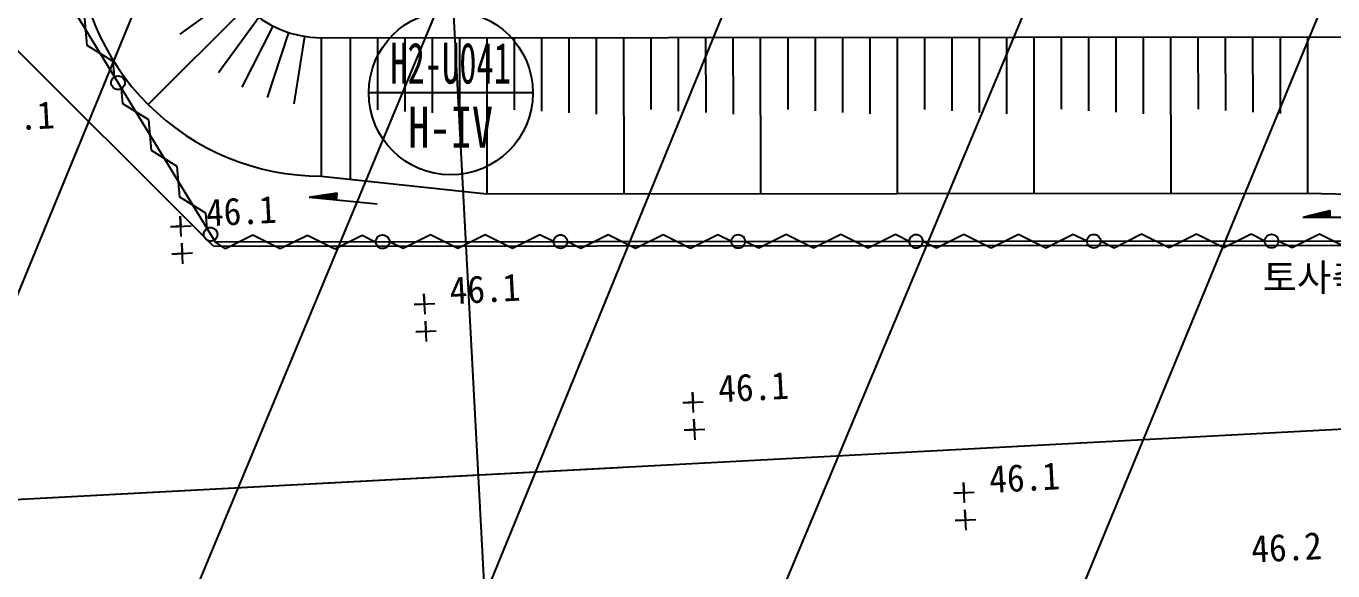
# Model space of a CAD drawing. Header units: millimetres. Extents: x 5094 to 5890, y 1103 to 1810.
# Drawn here: x 5387.1 to 5482.6, y 1418 to 1457.8 of the extents above; entities that cross this region are included whole.
import ezdxf
from ezdxf.enums import TextEntityAlignment as Align
from ezdxf.xclip import XClip

# ---------------------------------------------------------------- set-up
doc = ezdxf.new("R2010")
doc.units = ezdxf.units.MM
doc.header["$LTSCALE"] = 10
doc.header["$MEASUREMENT"] = 0
doc.header["$XCLIPFRAME"] = 2
doc.layers.add('TZ-BASE', color=253, linetype='Continuous')
doc.styles.add('GHS', font='GulimChe.ttf')
doc.styles.add('GR', font='GulimChe.ttf')
doc.styles.add('GUL', font='GulimChe.ttf')

# ---------------------------------------------------------------- blocks, each defined once
blk = doc.blocks.new('JD-DGH65HG')
at = {"layer": 'TZ-BASE'}
blk.add_line((242.664, 56.407), (230.664, 56.407), dxfattribs=at)
blk.add_circle((236.664, 56.407), 6, dxfattribs=at)
at = {"layer": 'TZ-BASE', "style": 'GR'}
for s, width, p in [('H2-U041', 0.65, (236.655, 58.567)), ('H-IV', 0.8, (236.655, 53.907))]:
    blk.add_text(s, height=3, rotation=360, dxfattribs=dict(at, width=width)).set_placement(p, align=Align.MIDDLE)
blk = doc.blocks.new('JD-DTYDHG5DHG')
at = {"layer": 'TZ-BASE'}
for p, q in [((228.784, 140.656), (247.351, -209.206)), ((228.784, 140.656), (247.351, -209.206)), ((192.076, -64.896, 45.991), (226.682, 19.211, 45.991)), ((245.507, 11.12, 45.991), (207.667, -80.001, 45.991)), ((226.109, -87.458, 46.149), (263.424, 3.772, 46.149)), ((282.357, -3.83, 46.149), (244.093, -95.264, 46.149)), ((219.376, -29.801), (199.291, -9.749)), ((207.479, -9.791), (219.508, -29.501)), ((220.968, -11.36), (216.926, -14.302)), ((263.098, -102.829, 46.149), (300.835, -11.357, 46.149)), ((221.76, -12.285), (214.607, -19.45)), ((210.146, -15.12), (209.958, -12.892)), ((222.686, -13.075), (219.751, -17.122)), ((223.725, -13.71), (221.459, -18.167)), ((224.851, -14.175), (223.31, -18.932)), ((212.042, -16.307), (210.146, -15.12)), ((226.035, -14.459), (225.257, -19.397)), ((227.249, -14.554), (399.352, -14.409)), ((227.249, -14.553), (227.258, -24.678)), ((229.363, -14.552), (229.372, -24.906)), ((231.363, -14.551), (231.368, -19.836)), ((233.363, -14.549), (233.368, -19.943)), ((235.363, -14.547), (235.368, -20.05)), ((237.363, -14.546), (237.368, -20.157)), ((239.363, -14.544), (239.373, -25.984)), ((241.363, -14.542), (241.368, -19.827)), ((243.363, -14.54), (243.368, -19.934)), ((245.363, -14.539), (245.368, -20.041)), ((247.363, -14.537), (247.368, -20.148)), ((249.363, -14.535), (249.373, -25.975)), ((251.363, -14.534), (251.368, -19.819)), ((253.363, -14.532), (253.368, -19.926)), ((255.363, -14.53), (255.368, -20.033)), ((257.363, -14.529), (257.368, -20.14)), ((259.363, -14.527), (259.373, -25.967)), ((261.363, -14.525), (261.368, -19.811)), ((263.363, -14.524), (263.368, -19.918)), ((265.363, -14.522), (265.368, -20.025)), ((267.363, -14.52), (267.368, -20.132)), ((269.363, -14.519), (269.373, -25.959)), ((271.363, -14.517), (271.368, -19.802)), ((273.363, -14.515), (273.368, -19.909)), ((275.363, -14.514), (275.368, -20.016)), ((277.363, -14.512), (277.368, -20.123)), ((279.363, -14.51), (279.373, -25.95)), ((281.363, -14.509), (281.368, -19.794)), ((283.363, -14.507), (283.368, -19.901)), ((285.363, -14.505), (285.368, -20.008)), ((287.363, -14.504), (287.368, -20.115)), ((289.363, -14.502), (289.373, -25.942)), ((291.363, -14.5), (291.368, -19.785)), ((293.363, -14.498), (293.368, -19.892)), ((295.363, -14.497), (295.368, -19.999)), ((297.363, -14.495), (297.368, -20.106)), ((299.363, -14.493), (299.373, -25.933)), ((212.136, -17.421), (212.042, -16.307)), ((212.751, -19.388), (212.657, -18.274)), ((214.646, -20.575), (212.751, -19.388)), ((214.835, -22.803), (214.646, -20.575)), ((699.467, -22.121), (144.297, -51.583)), ((216.73, -23.989), (214.835, -22.803)), ((216.918, -26.217), (216.73, -23.989)), ((227.258, -24.678), (239.373, -25.984)), ((218.814, -27.403), (216.918, -26.217)), ((228.411, -25.943), (226.371, -26.239)), ((228.361, -26.439), (226.373, -26.239)), ((228.362, -26.427), (226.424, -26.231)), ((228.363, -26.415), (226.475, -26.224)), ((228.364, -26.402), (226.526, -26.216)), ((228.366, -26.39), (226.577, -26.209)), ((228.367, -26.377), (226.628, -26.202)), ((228.368, -26.365), (226.679, -26.194)), ((228.369, -26.352), (226.73, -26.187)), ((228.371, -26.34), (226.781, -26.179)), ((228.372, -26.328), (226.832, -26.172)), ((228.373, -26.315), (226.883, -26.165)), ((228.374, -26.303), (226.934, -26.157)), ((228.376, -26.29), (226.985, -26.15)), ((228.377, -26.278), (227.036, -26.142)), ((228.378, -26.265), (227.087, -26.135)), ((228.38, -26.253), (227.138, -26.128)), ((228.381, -26.241), (227.189, -26.12)), ((228.382, -26.228), (227.24, -26.113)), ((228.383, -26.216), (227.291, -26.105)), ((228.385, -26.203), (227.342, -26.098)), ((228.386, -26.191), (227.393, -26.09)), ((228.387, -26.178), (227.444, -26.083)), ((228.388, -26.166), (227.495, -26.076)), ((228.39, -26.153), (227.546, -26.068)), ((228.391, -26.141), (227.597, -26.061)), ((228.392, -26.129), (227.648, -26.053)), ((228.393, -26.116), (227.699, -26.046)), ((228.395, -26.104), (227.75, -26.039)), ((228.396, -26.091), (227.801, -26.031)), ((228.397, -26.079), (227.852, -26.024)), ((228.398, -26.066), (227.903, -26.016)), ((228.4, -26.054), (227.954, -26.009)), ((228.401, -26.042), (228.005, -26.002)), ((228.402, -26.029), (228.056, -25.994)), ((228.403, -26.017), (228.107, -25.987)), ((228.405, -26.004), (228.158, -25.979)), ((228.406, -25.992), (228.209, -25.972)), ((228.407, -25.979), (228.26, -25.964)), ((228.408, -25.967), (228.311, -25.957)), ((228.361, -26.44), (228.411, -25.943)), ((231.345, -26.742), (228.361, -26.44)), ((228.41, -25.954), (228.362, -25.95)), ((239.373, -25.984), (299.373, -25.933)), ((299.373, -25.933), (319.373, -26.417)), ((217.025, -29.101, 46.08), (216.945, -27.603, 46.08)), ((216.945, -27.603, 46.08), (216.985, -28.352, 46.08)), ((218.908, -28.517), (218.814, -27.403)), ((301.027, -27.213), (299.028, -27.715)), ((301.028, -27.7), (299.08, -27.702)), ((301.028, -27.688), (299.13, -27.69)), ((301.028, -27.675), (299.18, -27.677)), ((301.028, -27.663), (299.23, -27.664)), ((301.028, -27.65), (299.28, -27.652)), ((301.027, -27.638), (299.33, -27.639)), ((301.027, -27.625), (299.38, -27.627)), ((301.027, -27.613), (299.43, -27.614)), ((301.027, -27.6), (299.48, -27.602)), ((301.027, -27.588), (299.53, -27.589)), ((301.027, -27.575), (299.58, -27.577)), ((301.027, -27.563), (299.63, -27.564)), ((301.027, -27.55), (299.68, -27.552)), ((301.027, -27.538), (299.73, -27.539)), ((301.027, -27.525), (299.78, -27.526)), ((301.027, -27.513), (299.83, -27.514)), ((301.027, -27.5), (299.88, -27.501)), ((301.027, -27.488), (299.93, -27.489)), ((301.027, -27.475), (299.98, -27.476)), ((301.027, -27.463), (300.03, -27.464)), ((301.027, -27.45), (300.08, -27.451)), ((301.027, -27.438), (300.13, -27.439)), ((301.027, -27.425), (300.18, -27.426)), ((301.027, -27.413), (300.23, -27.414)), ((301.027, -27.4), (300.28, -27.401)), ((301.027, -27.388), (300.33, -27.389)), ((301.027, -27.375), (300.379, -27.376)), ((301.027, -27.363), (300.429, -27.363)), ((301.027, -27.35), (300.479, -27.351)), ((301.027, -27.338), (300.529, -27.338)), ((301.027, -27.325), (300.579, -27.326)), ((301.027, -27.313), (300.629, -27.313)), ((301.027, -27.3), (300.679, -27.301)), ((301.027, -27.288), (300.729, -27.288)), ((301.027, -27.275), (300.779, -27.276)), ((301.027, -27.263), (300.829, -27.263)), ((301.027, -27.25), (300.879, -27.251)), ((301.027, -27.238), (300.929, -27.238)), ((301.027, -27.225), (300.979, -27.225)), ((301.028, -27.713), (301.027, -27.213)), ((216.236, -28.392, 46.08), (217.734, -28.313, 46.08)), ((216.985, -28.352, 46.08), (216.236, -28.392, 46.08)), ((301.028, -27.713), (299.03, -27.715)), ((304.028, -27.711), (301.028, -27.713)), ((217.131, -31.099, 46.08), (217.051, -29.601, 46.08)), ((217.051, -29.601, 46.08), (217.091, -30.35, 46.08)), ((219.508, -29.501), (394.247, -29.354)), ((220.246, -30.004), (219.508, -29.501)), ((222.249, -29.01), (220.246, -30.004)), ((224.246, -30.017), (222.249, -29.01)), ((226.249, -29.023), (224.246, -30.017)), ((228.246, -30.03), (226.249, -29.023)), ((230.249, -29.036), (228.246, -30.03)), ((231.247, -29.54), (230.249, -29.036)), ((233.248, -29.989), (232.247, -29.49)), ((235.247, -28.987), (233.248, -29.989)), ((237.248, -29.986), (235.247, -28.987)), ((239.247, -28.984), (237.248, -29.986)), ((241.248, -29.982), (239.247, -28.984)), ((243.247, -28.981), (241.248, -29.982)), ((244.247, -29.48), (243.247, -28.981)), ((246.248, -29.978), (245.247, -29.479)), ((248.247, -28.976), (246.248, -29.978)), ((250.248, -29.975), (248.247, -28.976)), ((252.247, -28.973), (250.248, -29.975)), ((254.248, -29.971), (252.247, -28.973)), ((256.247, -28.97), (254.248, -29.971)), ((257.247, -29.469), (256.247, -28.97)), ((259.248, -29.967), (258.247, -29.468)), ((261.247, -28.965), (259.248, -29.967)), ((263.248, -29.964), (261.247, -28.965)), ((265.247, -28.962), (263.248, -29.964)), ((267.248, -29.96), (265.247, -28.962)), ((269.247, -28.959), (267.248, -29.96)), ((270.247, -29.458), (269.247, -28.959)), ((272.248, -29.956), (271.247, -29.457)), ((274.247, -28.955), (272.248, -29.956)), ((276.248, -29.953), (274.247, -28.955)), ((278.247, -28.951), (276.248, -29.953)), ((280.248, -29.95), (278.247, -28.951)), ((282.247, -28.948), (280.248, -29.95)), ((283.247, -29.447), (282.247, -28.948)), ((285.248, -29.945), (284.247, -29.446)), ((287.247, -28.944), (285.248, -29.945)), ((289.248, -29.942), (287.247, -28.944)), ((291.247, -28.94), (289.248, -29.942)), ((293.248, -29.939), (291.247, -28.94)), ((295.247, -28.937), (293.248, -29.939)), ((296.247, -29.436), (295.247, -28.937)), ((298.248, -29.934), (297.247, -29.435)), ((300.247, -28.933), (298.248, -29.934)), ((302.248, -29.931), (300.247, -28.933)), ((216.342, -30.389, 46.08), (217.84, -30.31, 46.08)), ((217.091, -30.35, 46.08), (216.342, -30.389, 46.08)), ((219.376, -29.801), (379.376, -29.666)), ((234.846, -34.798, 46.08), (234.766, -33.3, 46.08)), ((234.766, -33.3, 46.08), (234.806, -34.049, 46.08)), ((234.057, -34.089, 46.08), (235.555, -34.009, 46.08)), ((234.806, -34.049, 46.08), (234.057, -34.089, 46.08)), ((234.952, -36.795, 46.08), (234.872, -35.297, 46.08)), ((234.872, -35.297, 46.08), (234.912, -36.046, 46.08)), ((234.163, -36.086, 46.08), (235.661, -36.006, 46.08)), ((234.912, -36.046, 46.08), (234.163, -36.086, 46.08)), ((254.485, -41.982, 46.08), (254.406, -40.484, 46.08)), ((254.406, -40.484, 46.08), (254.445, -41.233, 46.08)), ((253.696, -41.273, 46.08), (255.194, -41.194, 46.08)), ((254.445, -41.233, 46.08), (253.696, -41.273, 46.08)), ((254.591, -43.979, 46.08), (254.512, -42.482, 46.08)), ((254.512, -42.482, 46.08), (254.551, -43.231, 46.08)), ((253.802, -43.27, 46.08), (255.3, -43.191, 46.08)), ((254.551, -43.231, 46.08), (253.802, -43.27, 46.08)), ((249.001, -46.027), (0.05, -59.238)), ((274.303, -48.605, 46.098), (274.223, -47.107, 46.098)), ((274.223, -47.107, 46.098), (274.263, -47.856, 46.098)), ((273.514, -47.896, 46.098), (275.012, -47.817, 46.098)), ((274.263, -47.856, 46.098), (273.514, -47.896, 46.098)), ((274.409, -50.603, 46.098), (274.329, -49.105, 46.098)), ((274.329, -49.105, 46.098), (274.369, -49.854, 46.098)), ((273.62, -49.893, 46.098), (275.118, -49.814, 46.098)), ((274.369, -49.854, 46.098), (273.62, -49.893, 46.098))]:
    blk.add_line(p, q, dxfattribs=at)
for centre in [(212.396, -17.848), (219.168, -28.944), (231.747, -29.49), (244.747, -29.479), (257.747, -29.468), (270.747, -29.457), (283.747, -29.447), (296.747, -29.436)]:
    blk.add_circle(centre, 0.5, dxfattribs=at)
for radius, start in [(17.885, 180.04724), (7.76, 180.04813)]:
    blk.add_arc((227.243, -6.793), radius, start, 270.04813, dxfattribs=at)
at = {"layer": 'TZ-BASE', "style": 'GUL'}
for s, p in [('46.1', (202.642, -21.45, 47.838)), ('46.1', (218.874, -28.366, 47.838)), ('46.1', (236.694, -34.064, 47.838)), ('46.1', (256.334, -41.247, 47.838)), ('46.1', (276.152, -47.87, 47.838)), ('46.2', (295.312, -52.978, 47.838))]:
    blk.add_text(s, height=2, rotation=3.03779, dxfattribs=at).set_placement(p)
at = {"layer": 'TZ-BASE', "style": 'GHS'}
blk.add_text('토사측구', height=2, rotation=0.04708, dxfattribs=at).set_placement((301.115, -32.078), align=Align.MIDDLE)

msp = doc.modelspace()

# ---------------------------------------------------------------- block references
at = {"layer": 'TZ-BASE'}
ref = msp.add_blockref('JD-DTYDHG5DHG', (5181.403, 1471.526), dxfattribs=at)
XClip(ref).set_block_clipping_path([(-0.0634752176, 74.9999731397), (699.936274083, 75.5924085028), (700.0632245182, -74.4075377758), (0.0634752176, -74.9999731397)])
msp.add_blockref('JD-DGH65HG', (5181.467, 1396.526), dxfattribs=at)

doc.saveas('drawing.dxf')
